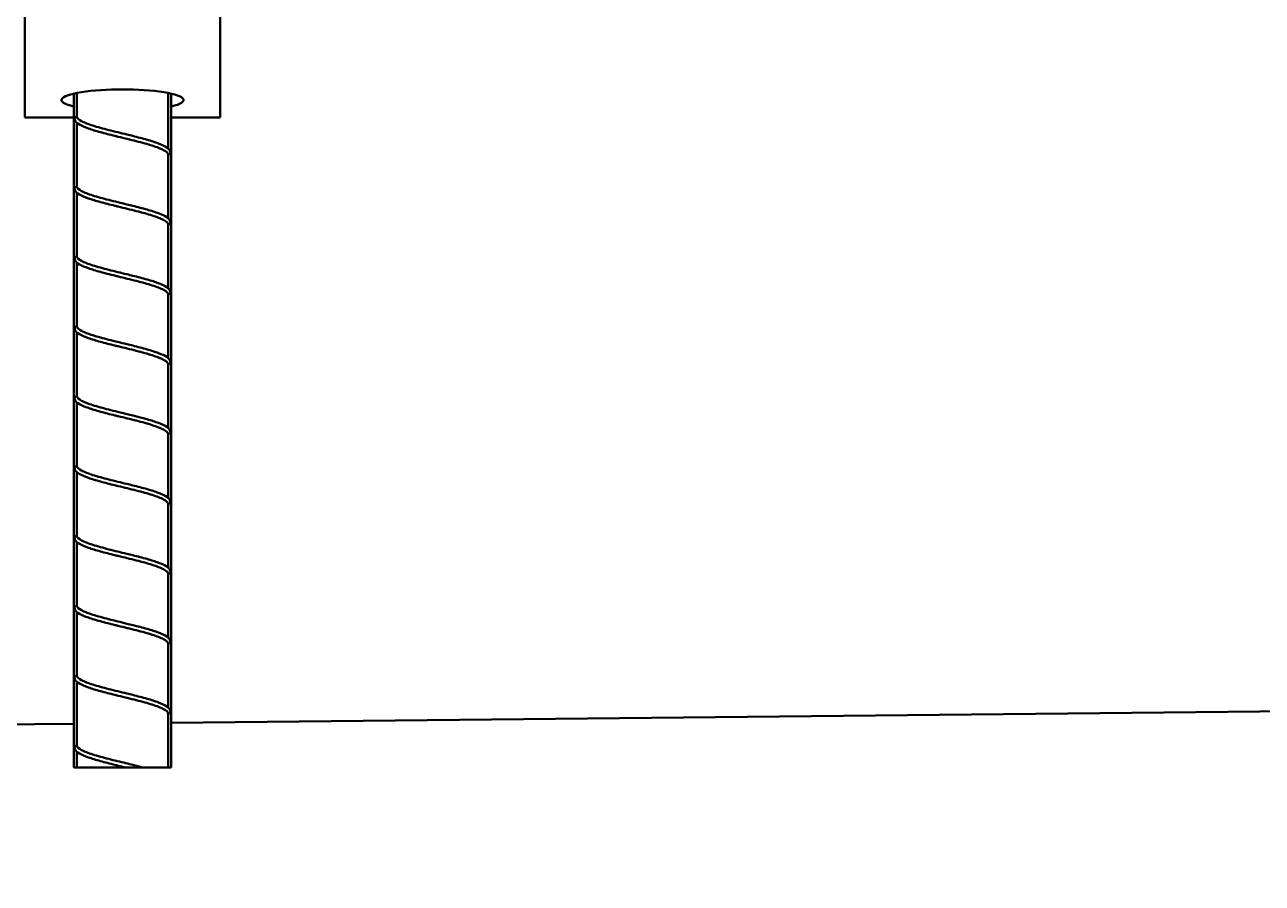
# Model space of a CAD drawing. Header units: inches. Extents: x 31 to 195, y 77 to 126.
# Drawn here: x 147.43 to 153.76, y 84.1 to 88.48 of the extents above; entities that cross this region are included whole.
import ezdxf

# ---------------------------------------------------------------- set-up
doc = ezdxf.new("R2010")
doc.units = ezdxf.units.IN
doc.header["$LTSCALE"] = 8
doc.header["$MEASUREMENT"] = 0
doc.layers.add('Visible (ANSI)', color=7, linetype='Continuous', lineweight=50)

msp = doc.modelspace()

# ---------------------------------------------------------------- linework, layer by layer
at = {"layer": 'Visible (ANSI)'}
for p, q in [((147.433108, 88.584217), (147.433108, 88.214914)), ((148.433108, 88.214914), (148.433108, 88.584217)), ((147.433108, 88.009082), (147.433108, 88.214914)), ((148.433108, 88.214914), (148.433108, 88.009082)), ((147.683733, 88.131541), (147.683733, 84.687955)), ((147.699213, 88.134825), (147.699213, 88.013677)), ((148.167003, 87.850848), (148.167003, 88.134825)), ((148.182483, 88.131541), (148.182483, 84.687955)), ((147.683733, 88.009082), (147.433108, 88.009082)), ((147.699213, 87.983028), (147.699213, 87.656534)), ((148.433108, 88.009082), (148.182483, 88.009082)), ((148.167003, 87.493705), (148.167003, 87.820421)), ((147.699213, 87.625886), (147.699213, 87.299392)), ((148.167003, 87.136562), (148.167003, 87.463278)), ((147.699213, 87.268743), (147.699213, 86.942249)), ((148.167003, 86.779419), (148.167003, 87.106135)), ((147.699213, 86.9116), (147.699213, 86.585106)), ((148.167003, 86.422276), (148.167003, 86.748992)), ((147.699213, 86.554457), (147.699213, 86.227963)), ((148.167003, 86.065133), (148.167003, 86.391849)), ((147.699213, 86.197314), (147.699213, 85.87082)), ((148.167003, 85.707991), (148.167003, 86.034706)), ((147.699213, 85.840171), (147.699213, 85.513677)), ((148.167003, 85.350848), (148.167003, 85.677564)), ((147.699213, 85.483028), (147.699213, 85.156534)), ((148.167003, 84.993705), (148.167003, 85.320421)), ((186.683733, 85.317263), (148.182483, 84.916208)), ((147.699213, 85.125886), (147.699213, 84.799392)), ((148.167003, 84.687955), (148.167003, 84.963278)), ((147.683733, 84.911013), (69.433118, 84.095903)), ((147.699213, 84.768743), (147.699213, 84.687955)), ((147.699213, 84.687955), (147.683733, 84.687955)), ((147.948878, 84.687955), (147.699213, 84.687955)), ((147.996271, 84.687955), (147.948878, 84.687955)), ((148.035968, 84.687955), (147.996271, 84.687955)), ((148.167003, 84.687955), (148.035968, 84.687955)), ((148.182483, 84.687955), (148.167003, 84.687955))]:
    msp.add_line(p, q, dxfattribs=at)
msp.add_ellipse((147.933108, 88.098838), major_axis=(-0.3125, 0), ratio=0.17364818, start_param=2.49476558, end_param=6.93001238, dxfattribs=at)
for points, knots in [([(147.688625, 88.00066), (147.688599, 88.000794), (147.688575, 88.000928), (147.688401, 88.001974), (147.688332, 88.002908), (147.688347, 88.003836)], [0.38437867002, 0.38437867002, 0.38437867002, 0.38437867002, 0.38542915143, 0.38542915143, 0.39249734032, 0.39249734032, 0.39249734032, 0.39249734032]), ([(147.688347, 88.003836), (147.688347, 88.003838), (147.688347, 88.003839), (147.688361, 88.004741), (147.688454, 88.00564), (147.68864, 88.006505), (147.688884, 88.007644), (147.689281, 88.008694), (147.690451, 88.010508), (147.69118, 88.011228), (147.693026, 88.012432), (147.694161, 88.012877), (147.696615, 88.01346), (147.697886, 88.013614), (147.699213, 88.013677)], [0.3924973403, 0.3924973403, 0.3924973403, 0.3924973403, 0.392510316, 0.392510316, 0.3993691772, 0.3993691772, 0.3993691772, 0.408407219, 0.408407219, 0.4171700135, 0.4171700135, 0.4267990698, 0.4267990698, 0.4356401598, 0.4356401598, 0.4356401598, 0.4356401598]), ([(147.894272, 87.91553), (147.868605, 87.921842), (147.843264, 87.928235), (147.797405, 87.940812), (147.776286, 87.947152), (147.740091, 87.959906), (147.724729, 87.966452), (147.701389, 87.980142), (147.693211, 87.986737), (147.689229, 87.998086), (147.688884, 87.99933), (147.688625, 88.00066)], [0, 0, 0, 0, 0.203430746, 0.203430746, 0.404937263, 0.404937263, 0.610847612, 0.610847612, 0.824043032, 0.824043032, 0.848613207, 0.848613207, 0.848613207, 0.848613207]), ([(147.699213, 88.013677), (147.701222, 88.00606), (147.709512, 87.998518), (147.737665, 87.983283), (147.757244, 87.975742), (147.805073, 87.960507), (147.832838, 87.952965), (147.892764, 87.93773), (147.924318, 87.930188), (147.965705, 87.920105), (147.97573, 87.917646), (147.985598, 87.915191)], [0, 0, 0, 0, 0.24627901, 0.24627901, 0.49255802, 0.49255802, 0.73883703, 0.73883703, 0.98511604, 0.98511604, 1.06484963, 1.06484963, 1.06484963, 1.06484963]), ([(148.167003, 87.820421), (148.164993, 87.828038), (148.156704, 87.83558), (148.12855, 87.850815), (148.108971, 87.858356), (148.061143, 87.873591), (148.033377, 87.881133), (147.973451, 87.896368), (147.941897, 87.90391), (147.905147, 87.912863), (147.89969, 87.914198), (147.894272, 87.91553)], [0, 0, 0, 0, 0.24627901, 0.24627901, 0.49255802, 0.49255802, 0.73883703, 0.73883703, 0.98511604, 0.98511604, 1.02832352, 1.02832352, 1.02832352, 1.02832352]), ([(147.985598, 87.915191), (148.011061, 87.908855), (148.035931, 87.902437), (148.08041, 87.889803), (148.100605, 87.883431), (148.134656, 87.870564), (148.14875, 87.863956), (148.168653, 87.85037), (148.175426, 87.844102), (148.177577, 87.833082)], [0, 0, 0, 0, 0.203969624, 0.203969624, 0.406026718, 0.406026718, 0.612891389, 0.612891389, 0.811777187, 0.811777187, 0.811777187, 0.811777187]), ([(148.177868, 87.830288), (148.177885, 87.829202), (148.177791, 87.828113), (148.177314, 87.826028), (148.176933, 87.825066), (148.175817, 87.823394), (148.175123, 87.822731), (148.173718, 87.821836), (148.173094, 87.821544), (148.171701, 87.821049), (148.170931, 87.82086), (148.169143, 87.820551), (148.168089, 87.820457), (148.167003, 87.820421)], [0.1752991107, 0.1752991107, 0.1752991107, 0.1752991107, 0.1831566918, 0.1831566918, 0.1911812827, 0.1911812827, 0.1990584006, 0.1990584006, 0.2045175317, 0.2045175317, 0.2105546456, 0.2105546456, 0.2181698195, 0.2181698195, 0.2181698195, 0.2181698195]), ([(148.177578, 87.833082), (148.177707, 87.83242), (148.177793, 87.831745), (148.177854, 87.830808), (148.177864, 87.830548), (148.177868, 87.830288)], [0.16849143809, 0.16849143809, 0.16849143809, 0.16849143809, 0.17341945123, 0.17341945123, 0.17529911074, 0.17529911074, 0.17529911074, 0.17529911074]), ([(147.688625, 87.643517), (147.688619, 87.643549), (147.688613, 87.643581), (147.688418, 87.644617), (147.688331, 87.645658), (147.688347, 87.646693)], [0.39513894314, 0.39513894314, 0.39513894314, 0.39513894314, 0.39538977367, 0.39538977367, 0.4032782231, 0.4032782231, 0.4032782231, 0.4032782231]), ([(147.688347, 87.646693), (147.688349, 87.646829), (147.688353, 87.646965), (147.688359, 87.6471), (147.688414, 87.648406), (147.688636, 87.649688), (147.689456, 87.651885), (147.689993, 87.652781), (147.691452, 87.654322), (147.692343, 87.65491), (147.694542, 87.655874), (147.695898, 87.656198), (147.697981, 87.656455), (147.698593, 87.656505), (147.699213, 87.656534)], [0.4032782231, 0.4032782231, 0.4032782231, 0.4032782231, 0.4043129536, 0.4043129536, 0.4043129536, 0.414280969, 0.414280969, 0.4230712239, 0.4230712239, 0.4321763203, 0.4321763203, 0.4428090223, 0.4428090223, 0.4470970978, 0.4470970978, 0.4470970978, 0.4470970978]), ([(147.699213, 87.656534), (147.701222, 87.648917), (147.709512, 87.641375), (147.737665, 87.62614), (147.757244, 87.618599), (147.805073, 87.603364), (147.832838, 87.595822), (147.892764, 87.580587), (147.924318, 87.573046), (147.965705, 87.562962), (147.97573, 87.560504), (147.985598, 87.558048)], [0, 0, 0, 0, 0.24627901, 0.24627901, 0.49255802, 0.49255802, 0.73883703, 0.73883703, 0.98511604, 0.98511604, 1.06484963, 1.06484963, 1.06484963, 1.06484963]), ([(147.894272, 87.558387), (147.868605, 87.564699), (147.843264, 87.571092), (147.797405, 87.583669), (147.776286, 87.590009), (147.740091, 87.602763), (147.724729, 87.609309), (147.701389, 87.622999), (147.693211, 87.629595), (147.689229, 87.640943), (147.688884, 87.642187), (147.688625, 87.643517)], [0, 0, 0, 0, 0.203430746, 0.203430746, 0.404937263, 0.404937263, 0.610847612, 0.610847612, 0.824043032, 0.824043032, 0.848613207, 0.848613207, 0.848613207, 0.848613207]), ([(148.167003, 87.463278), (148.164993, 87.470895), (148.156704, 87.478437), (148.12855, 87.493672), (148.108971, 87.501214), (148.061143, 87.516449), (148.033377, 87.52399), (147.973451, 87.539225), (147.941897, 87.546767), (147.905147, 87.555721), (147.89969, 87.557055), (147.894272, 87.558387)], [0, 0, 0, 0, 0.24627901, 0.24627901, 0.49255802, 0.49255802, 0.73883703, 0.73883703, 0.98511604, 0.98511604, 1.02832352, 1.02832352, 1.02832352, 1.02832352]), ([(147.985598, 87.558048), (148.011061, 87.551712), (148.035931, 87.545294), (148.08041, 87.53266), (148.100605, 87.526288), (148.134656, 87.513422), (148.14875, 87.506813), (148.168653, 87.493227), (148.175426, 87.486959), (148.177577, 87.47594)], [0, 0, 0, 0, 0.203969624, 0.203969624, 0.406026718, 0.406026718, 0.612891389, 0.612891389, 0.811777187, 0.811777187, 0.811777187, 0.811777187]), ([(148.177868, 87.473145), (148.177875, 87.4727), (148.177863, 87.472255), (148.177743, 87.470618), (148.177509, 87.469459), (148.176683, 87.467461), (148.176147, 87.466651), (148.174995, 87.465529), (148.174486, 87.465156), (148.17332, 87.464497), (148.172663, 87.464227), (148.170637, 87.4636), (148.169129, 87.463381), (148.167341, 87.46329), (148.167172, 87.463283), (148.167003, 87.463278)], [0.1675796644, 0.1675796644, 0.1675796644, 0.1675796644, 0.1708946609, 0.1708946609, 0.1799029974, 0.1799029974, 0.1880046101, 0.1880046101, 0.1932974994, 0.1932974994, 0.1990819275, 0.1990819275, 0.2102897026, 0.2102897026, 0.211455362, 0.211455362, 0.211455362, 0.211455362]), ([(147.688625, 87.286374), (147.688622, 87.286391), (147.688619, 87.286407), (147.68842, 87.287445), (147.68833, 87.288501), (147.688347, 87.28955)], [0.20932914629, 0.20932914629, 0.20932914629, 0.20932914629, 0.20946479849, 0.20946479849, 0.21784899037, 0.21784899037, 0.21784899037, 0.21784899037]), ([(147.688347, 87.28955), (147.688352, 87.289879), (147.688368, 87.290206), (147.688498, 87.291796), (147.688762, 87.29302), (147.689666, 87.295124), (147.690249, 87.295978), (147.691806, 87.297443), (147.692754, 87.297993), (147.695073, 87.298881), (147.6965, 87.299166), (147.698432, 87.299346), (147.698821, 87.299373), (147.699213, 87.299392)], [0.2178489904, 0.2178489904, 0.2178489904, 0.2178489904, 0.2204727053, 0.2204727053, 0.2306636802, 0.2306636802, 0.2398632303, 0.2398632303, 0.2495796975, 0.2495796975, 0.2610517094, 0.2610517094, 0.2639067203, 0.2639067203, 0.2639067203, 0.2639067203]), ([(147.894272, 87.201244), (147.868605, 87.207556), (147.843264, 87.213949), (147.797405, 87.226526), (147.776286, 87.232866), (147.740091, 87.24562), (147.724729, 87.252166), (147.701389, 87.265856), (147.693211, 87.272452), (147.689229, 87.2838), (147.688884, 87.285045), (147.688625, 87.286374)], [0, 0, 0, 0, 0.203430746, 0.203430746, 0.404937263, 0.404937263, 0.610847612, 0.610847612, 0.824043032, 0.824043032, 0.848613207, 0.848613207, 0.848613207, 0.848613207]), ([(147.699213, 87.299392), (147.701222, 87.291774), (147.709512, 87.284232), (147.737665, 87.268997), (147.757244, 87.261456), (147.805073, 87.246221), (147.832838, 87.238679), (147.892764, 87.223444), (147.924318, 87.215903), (147.965705, 87.205819), (147.97573, 87.203361), (147.985598, 87.200905)], [0, 0, 0, 0, 0.24627901, 0.24627901, 0.49255802, 0.49255802, 0.73883703, 0.73883703, 0.98511604, 0.98511604, 1.06484963, 1.06484963, 1.06484963, 1.06484963]), ([(148.167003, 87.106135), (148.164993, 87.113752), (148.156704, 87.121294), (148.12855, 87.136529), (148.108971, 87.144071), (148.061143, 87.159306), (148.033377, 87.166847), (147.973451, 87.182082), (147.941897, 87.189624), (147.905147, 87.198578), (147.89969, 87.199912), (147.894272, 87.201244)], [0, 0, 0, 0, 0.24627901, 0.24627901, 0.49255802, 0.49255802, 0.73883703, 0.73883703, 0.98511604, 0.98511604, 1.02832352, 1.02832352, 1.02832352, 1.02832352]), ([(147.985598, 87.200905), (148.011061, 87.194569), (148.035931, 87.188151), (148.08041, 87.175517), (148.100605, 87.169145), (148.134656, 87.156279), (148.14875, 87.14967), (148.168653, 87.136084), (148.175426, 87.129816), (148.177577, 87.118797)], [0, 0, 0, 0, 0.203969624, 0.203969624, 0.406026718, 0.406026718, 0.612891389, 0.612891389, 0.811777187, 0.811777187, 0.811777187, 0.811777187]), ([(148.177868, 87.116002), (148.177882, 87.115098), (148.177819, 87.114192), (148.177466, 87.112228), (148.177128, 87.111212), (148.176101, 87.109448), (148.175455, 87.108741), (148.174127, 87.10778), (148.173537, 87.107464), (148.172212, 87.106919), (148.171476, 87.106707), (148.169555, 87.106304), (148.168305, 87.106178), (148.167003, 87.106135)], [0.1845157507, 0.1845157507, 0.1845157507, 0.1845157507, 0.1910435178, 0.1910435178, 0.1992191078, 0.1992191078, 0.2070506447, 0.2070506447, 0.2123951295, 0.2123951295, 0.2182873796, 0.2182873796, 0.2272560261, 0.2272560261, 0.2272560261, 0.2272560261]), ([(148.177578, 87.118797), (148.17767, 87.118323), (148.17774, 87.117843), (148.177834, 87.11691), (148.177861, 87.116456), (148.177868, 87.116002)], [0.17771291799, 0.17771291799, 0.17771291799, 0.17771291799, 0.18123996023, 0.18123996023, 0.18451575071, 0.18451575071, 0.18451575071, 0.18451575071]), ([(147.688625, 86.929231), (147.688578, 86.929474), (147.688536, 86.92972), (147.688386, 86.930771), (147.688334, 86.931592), (147.688347, 86.932407)], [0.21651294386, 0.21651294386, 0.21651294386, 0.21651294386, 0.21857232753, 0.21857232753, 0.22526454116, 0.22526454116, 0.22526454116, 0.22526454116]), ([(147.688347, 86.932407), (147.688356, 86.932959), (147.688394, 86.933509), (147.688622, 86.935265), (147.688937, 86.936421), (147.689944, 86.938422), (147.690588, 86.939231), (147.692253, 86.940586), (147.693267, 86.9411), (147.695776, 86.941904), (147.697289, 86.942137), (147.699008, 86.942238), (147.69911, 86.942244), (147.699213, 86.942249)], [0.2252645412, 0.2252645412, 0.2252645412, 0.2252645412, 0.2297909148, 0.2297909148, 0.2399641604, 0.2399641604, 0.2495105043, 0.2495105043, 0.2595133489, 0.2595133489, 0.2711170858, 0.2711170858, 0.2718476817, 0.2718476817, 0.2718476817, 0.2718476817]), ([(147.894272, 86.844102), (147.868605, 86.850413), (147.843264, 86.856806), (147.797405, 86.869383), (147.776286, 86.875723), (147.740091, 86.888478), (147.724729, 86.895023), (147.701389, 86.908713), (147.693211, 86.915309), (147.689229, 86.926658), (147.688884, 86.927902), (147.688625, 86.929231)], [0, 0, 0, 0, 0.203430746, 0.203430746, 0.404937263, 0.404937263, 0.610847612, 0.610847612, 0.824043032, 0.824043032, 0.848613207, 0.848613207, 0.848613207, 0.848613207]), ([(147.699213, 86.942249), (147.701222, 86.934631), (147.709512, 86.92709), (147.737665, 86.911855), (147.757244, 86.904313), (147.805073, 86.889078), (147.832838, 86.881536), (147.892764, 86.866301), (147.924318, 86.85876), (147.965705, 86.848676), (147.97573, 86.846218), (147.985598, 86.843762)], [0, 0, 0, 0, 0.24627901, 0.24627901, 0.49255802, 0.49255802, 0.73883703, 0.73883703, 0.98511604, 0.98511604, 1.06484963, 1.06484963, 1.06484963, 1.06484963]), ([(148.167003, 86.748992), (148.164993, 86.75661), (148.156704, 86.764151), (148.12855, 86.779386), (148.108971, 86.786928), (148.061143, 86.802163), (148.033377, 86.809704), (147.973451, 86.824939), (147.941897, 86.832481), (147.905147, 86.841435), (147.89969, 86.842769), (147.894272, 86.844102)], [0, 0, 0, 0, 0.24627901, 0.24627901, 0.49255802, 0.49255802, 0.73883703, 0.73883703, 0.98511604, 0.98511604, 1.02832352, 1.02832352, 1.02832352, 1.02832352]), ([(147.985598, 86.843763), (148.011061, 86.837426), (148.035931, 86.831009), (148.08041, 86.818374), (148.100605, 86.812002), (148.134656, 86.799136), (148.14875, 86.792527), (148.168653, 86.778941), (148.175426, 86.772673), (148.177577, 86.761654)], [0, 0, 0, 0, 0.203969624, 0.203969624, 0.406026718, 0.406026718, 0.612891389, 0.612891389, 0.811777187, 0.811777187, 0.811777187, 0.811777187]), ([(148.177868, 86.75886), (148.177875, 86.758453), (148.177865, 86.758046), (148.17776, 86.756438), (148.177534, 86.755266), (148.176723, 86.753249), (148.176198, 86.752431), (148.17506, 86.751296), (148.174557, 86.750919), (148.173404, 86.750251), (148.172754, 86.749976), (148.170749, 86.749337), (148.169255, 86.74911), (148.167432, 86.749009), (148.167218, 86.748999), (148.167003, 86.748992)], [0.1699628304, 0.1699628304, 0.1699628304, 0.1699628304, 0.1732543806, 0.1732543806, 0.1830971415, 0.1830971415, 0.1918827868, 0.1918827868, 0.1975981064, 0.1975981064, 0.2038322418, 0.2038322418, 0.2158701331, 0.2158701331, 0.2174664215, 0.2174664215, 0.2174664215, 0.2174664215]), ([(147.688625, 86.572088), (147.688617, 86.572129), (147.688609, 86.57217), (147.688416, 86.573209), (147.688331, 86.57424), (147.688347, 86.575265)], [0.20929211544, 0.20929211544, 0.20929211544, 0.20929211544, 0.20962760841, 0.20962760841, 0.21780893127, 0.21780893127, 0.21780893127, 0.21780893127]), ([(147.688347, 86.575265), (147.688352, 86.575617), (147.68837, 86.575968), (147.68851, 86.577576), (147.688779, 86.578793), (147.689694, 86.580886), (147.690282, 86.581735), (147.691852, 86.583189), (147.692808, 86.583735), (147.695142, 86.584613), (147.696578, 86.584893), (147.69849, 86.585064), (147.69885, 86.585088), (147.699213, 86.585106)], [0.2178089313, 0.2178089313, 0.2178089313, 0.2178089313, 0.2206225408, 0.2206225408, 0.2307772699, 0.2307772699, 0.2399744661, 0.2399744661, 0.2497135194, 0.2497135194, 0.2612272298, 0.2612272298, 0.2638712066, 0.2638712066, 0.2638712066, 0.2638712066]), ([(147.894272, 86.486959), (147.868605, 86.493271), (147.843264, 86.499663), (147.797405, 86.51224), (147.776286, 86.518581), (147.740091, 86.531335), (147.724729, 86.537881), (147.701389, 86.55157), (147.693211, 86.558166), (147.689229, 86.569515), (147.688884, 86.570759), (147.688625, 86.572088)], [0, 0, 0, 0, 0.203430746, 0.203430746, 0.404937263, 0.404937263, 0.610847612, 0.610847612, 0.824043032, 0.824043032, 0.848613207, 0.848613207, 0.848613207, 0.848613207]), ([(147.699213, 86.585106), (147.701222, 86.577488), (147.709512, 86.569947), (147.737665, 86.554712), (147.757244, 86.54717), (147.805073, 86.531935), (147.832838, 86.524394), (147.892764, 86.509159), (147.924318, 86.501617), (147.965705, 86.491533), (147.97573, 86.489075), (147.985598, 86.48662)], [0, 0, 0, 0, 0.24627901, 0.24627901, 0.49255802, 0.49255802, 0.73883703, 0.73883703, 0.98511604, 0.98511604, 1.06484963, 1.06484963, 1.06484963, 1.06484963]), ([(148.167003, 86.391849), (148.164993, 86.399467), (148.156704, 86.407008), (148.12855, 86.422243), (148.108971, 86.429785), (148.061143, 86.44502), (148.033377, 86.452562), (147.973451, 86.467797), (147.941897, 86.475338), (147.905147, 86.484292), (147.89969, 86.485626), (147.894272, 86.486959)], [0, 0, 0, 0, 0.24627901, 0.24627901, 0.49255802, 0.49255802, 0.73883703, 0.73883703, 0.98511604, 0.98511604, 1.02832352, 1.02832352, 1.02832352, 1.02832352]), ([(147.985598, 86.48662), (148.011061, 86.480283), (148.035931, 86.473866), (148.08041, 86.461231), (148.100605, 86.454859), (148.134656, 86.441993), (148.14875, 86.435385), (148.168653, 86.421798), (148.175426, 86.41553), (148.177577, 86.404511)], [0, 0, 0, 0, 0.203969624, 0.203969624, 0.406026718, 0.406026718, 0.612891389, 0.612891389, 0.811777187, 0.811777187, 0.811777187, 0.811777187]), ([(148.177868, 86.401717), (148.177872, 86.401473), (148.17787, 86.40123), (148.177823, 86.399739), (148.177631, 86.398513), (148.176885, 86.396416), (148.176396, 86.395566), (148.175056, 86.394089), (148.174229, 86.393519), (148.172164, 86.392566), (148.170866, 86.392236), (148.168644, 86.391938), (148.167831, 86.391877), (148.167003, 86.391849)], [0.1764879601, 0.1764879601, 0.1764879601, 0.1764879601, 0.1785969944, 0.1785969944, 0.1894469559, 0.1894469559, 0.1988836438, 0.1988836438, 0.2087466267, 0.2087466267, 0.2205212819, 0.2205212819, 0.226969486, 0.226969486, 0.226969486, 0.226969486]), ([(147.688347, 86.218122), (147.688348, 86.218165), (147.688348, 86.218207), (147.688377, 86.219406), (147.688534, 86.220556), (147.688853, 86.221631), (147.689173, 86.222709), (147.689646, 86.223672), (147.690968, 86.225333), (147.691781, 86.225979), (147.69381, 86.227052), (147.695063, 86.227433), (147.697339, 86.227826), (147.698264, 86.227918), (147.699213, 86.227963)], [0.3931514382, 0.3931514382, 0.3931514382, 0.3931514382, 0.3934781864, 0.3934781864, 0.4022850333, 0.4022850333, 0.4022850333, 0.4111166876, 0.4111166876, 0.4200005623, 0.4200005623, 0.430145147, 0.430145147, 0.4366148425, 0.4366148425, 0.4366148425, 0.4366148425]), ([(147.894272, 86.129816), (147.868605, 86.136128), (147.843264, 86.142521), (147.797405, 86.155097), (147.776286, 86.161438), (147.740091, 86.174192), (147.724729, 86.180738), (147.701389, 86.194428), (147.693211, 86.201023), (147.689229, 86.212372), (147.688884, 86.213616), (147.688625, 86.214945)], [0, 0, 0, 0, 0.203430746, 0.203430746, 0.404937263, 0.404937263, 0.610847612, 0.610847612, 0.824043032, 0.824043032, 0.848613207, 0.848613207, 0.848613207, 0.848613207]), ([(147.699213, 86.227963), (147.701222, 86.220346), (147.709512, 86.212804), (147.737665, 86.197569), (147.757244, 86.190027), (147.805073, 86.174792), (147.832838, 86.167251), (147.892764, 86.152016), (147.924318, 86.144474), (147.965705, 86.13439), (147.97573, 86.131932), (147.985598, 86.129477)], [0, 0, 0, 0, 0.24627901, 0.24627901, 0.49255802, 0.49255802, 0.73883703, 0.73883703, 0.98511604, 0.98511604, 1.06484963, 1.06484963, 1.06484963, 1.06484963]), ([(148.167003, 86.034706), (148.164993, 86.042324), (148.156704, 86.049865), (148.12855, 86.0651), (148.108971, 86.072642), (148.061143, 86.087877), (148.033377, 86.095419), (147.973451, 86.110654), (147.941897, 86.118195), (147.905147, 86.127149), (147.89969, 86.128483), (147.894272, 86.129816)], [0, 0, 0, 0, 0.24627901, 0.24627901, 0.49255802, 0.49255802, 0.73883703, 0.73883703, 0.98511604, 0.98511604, 1.02832352, 1.02832352, 1.02832352, 1.02832352]), ([(147.985598, 86.129477), (148.011061, 86.123141), (148.035931, 86.116723), (148.08041, 86.104088), (148.100605, 86.097716), (148.134656, 86.08485), (148.14875, 86.078242), (148.168653, 86.064655), (148.175426, 86.058388), (148.177577, 86.047368)], [0, 0, 0, 0, 0.203969624, 0.203969624, 0.406026718, 0.406026718, 0.612891389, 0.612891389, 0.811777187, 0.811777187, 0.811777187, 0.811777187]), ([(148.177868, 86.044574), (148.177887, 86.043371), (148.17777, 86.042166), (148.177205, 86.040009), (148.176794, 86.039081), (148.175619, 86.037467), (148.17489, 86.03683), (148.173042, 86.03575), (148.171881, 86.035352), (148.169453, 86.034866), (148.168251, 86.034748), (148.167003, 86.034706)], [0.4028967774, 0.4028967774, 0.4028967774, 0.4028967774, 0.4120665256, 0.4120665256, 0.4204626965, 0.4204626965, 0.4288604533, 0.4288604533, 0.4385650175, 0.4385650175, 0.4469021373, 0.4469021373, 0.4469021373, 0.4469021373]), ([(148.177577, 86.047368), (148.177729, 86.046589), (148.177823, 86.045789), (148.177856, 86.044986), (148.177862, 86.044849), (148.177866, 86.044711), (148.177868, 86.044574)], [0.39572051897, 0.39572051897, 0.39572051897, 0.39572051897, 0.40184765872, 0.40184765872, 0.40184765872, 0.40289677739, 0.40289677739, 0.40289677739, 0.40289677739]), ([(147.688347, 85.860979), (147.688349, 85.861082), (147.688351, 85.861185), (147.688402, 85.862602), (147.688617, 85.863894), (147.689423, 85.866106), (147.689953, 85.867009), (147.691396, 85.868563), (147.692278, 85.869158), (147.694457, 85.870133), (147.695802, 85.870464), (147.697908, 85.870735), (147.698556, 85.870789), (147.699213, 85.87082)], [0.2022448355, 0.2022448355, 0.2022448355, 0.2022448355, 0.2030189391, 0.2030189391, 0.2128761441, 0.2128761441, 0.2215521381, 0.2215521381, 0.2305244536, 0.2305244536, 0.2409970467, 0.2409970467, 0.2454979619, 0.2454979619, 0.2454979619, 0.2454979619]), ([(147.894272, 85.772673), (147.868605, 85.778985), (147.843264, 85.785378), (147.797405, 85.797954), (147.776286, 85.804295), (147.740091, 85.817049), (147.724729, 85.823595), (147.701389, 85.837285), (147.693211, 85.84388), (147.689229, 85.855229), (147.688884, 85.856473), (147.688625, 85.857803)], [0, 0, 0, 0, 0.203430746, 0.203430746, 0.404937263, 0.404937263, 0.610847612, 0.610847612, 0.824043032, 0.824043032, 0.848613207, 0.848613207, 0.848613207, 0.848613207]), ([(147.699213, 85.87082), (147.701222, 85.863203), (147.709512, 85.855661), (147.737665, 85.840426), (147.757244, 85.832884), (147.805073, 85.817649), (147.832838, 85.810108), (147.892764, 85.794873), (147.924318, 85.787331), (147.965705, 85.777248), (147.97573, 85.774789), (147.985598, 85.772334)], [0, 0, 0, 0, 0.24627901, 0.24627901, 0.49255802, 0.49255802, 0.73883703, 0.73883703, 0.98511604, 0.98511604, 1.06484963, 1.06484963, 1.06484963, 1.06484963]), ([(148.167003, 85.677564), (148.164993, 85.685181), (148.156704, 85.692723), (148.12855, 85.707958), (148.108971, 85.715499), (148.061143, 85.730734), (148.033377, 85.738276), (147.973451, 85.753511), (147.941897, 85.761052), (147.905147, 85.770006), (147.89969, 85.77134), (147.894272, 85.772673)], [0, 0, 0, 0, 0.24627901, 0.24627901, 0.49255802, 0.49255802, 0.73883703, 0.73883703, 0.98511604, 0.98511604, 1.02832352, 1.02832352, 1.02832352, 1.02832352]), ([(147.985598, 85.772334), (148.011061, 85.765998), (148.035931, 85.75958), (148.08041, 85.746946), (148.100605, 85.740573), (148.134656, 85.727707), (148.14875, 85.721099), (148.168653, 85.707513), (148.175426, 85.701245), (148.177577, 85.690225)], [0, 0, 0, 0, 0.203969624, 0.203969624, 0.406026718, 0.406026718, 0.612891389, 0.612891389, 0.811777187, 0.811777187, 0.811777187, 0.811777187]), ([(148.177868, 85.687431), (148.177887, 85.686228), (148.17777, 85.685024), (148.177205, 85.682867), (148.176794, 85.681938), (148.175619, 85.680324), (148.17489, 85.679688), (148.173042, 85.678608), (148.171881, 85.678209), (148.169453, 85.677723), (148.168251, 85.677605), (148.167003, 85.677564)], [0.4171820227, 0.4171820227, 0.4171820227, 0.4171820227, 0.4264402275, 0.4264402275, 0.4349178715, 0.4349178715, 0.4433966024, 0.4433966024, 0.4531941665, 0.4531941665, 0.4616119879, 0.4616119879, 0.4616119879, 0.4616119879]), ([(148.177578, 85.690225), (148.17773, 85.689444), (148.177823, 85.688644), (148.177862, 85.687706), (148.177866, 85.687569), (148.177868, 85.687431)], [0.40995203686, 0.40995203686, 0.40995203686, 0.40995203686, 0.41612178014, 0.41612178014, 0.41718202271, 0.41718202271, 0.41718202271, 0.41718202271]), ([(147.688347, 85.503836), (147.68835, 85.504028), (147.688357, 85.50422), (147.688437, 85.505706), (147.688671, 85.506972), (147.689516, 85.509141), (147.690066, 85.510025), (147.691553, 85.511543), (147.69246, 85.51212), (147.694693, 85.513062), (147.69607, 85.513375), (147.69811, 85.513608), (147.698658, 85.513651), (147.699213, 85.513677)], [0.1992938908, 0.1992938908, 0.1992938908, 0.1992938908, 0.2007181506, 0.2007181506, 0.2103623065, 0.2103623065, 0.2189376673, 0.2189376673, 0.227887122, 0.227887122, 0.2383941627, 0.2383941627, 0.242163294, 0.242163294, 0.242163294, 0.242163294]), ([(147.894272, 85.41553), (147.868605, 85.421842), (147.843264, 85.428235), (147.797405, 85.440812), (147.776286, 85.447152), (147.740091, 85.459906), (147.724729, 85.466452), (147.701389, 85.480142), (147.693211, 85.486737), (147.689229, 85.498086), (147.688884, 85.49933), (147.688625, 85.50066)], [0, 0, 0, 0, 0.203430746, 0.203430746, 0.404937263, 0.404937263, 0.610847612, 0.610847612, 0.824043032, 0.824043032, 0.848613207, 0.848613207, 0.848613207, 0.848613207]), ([(147.699213, 85.513677), (147.701222, 85.50606), (147.709512, 85.498518), (147.737665, 85.483283), (147.757244, 85.475742), (147.805073, 85.460507), (147.832838, 85.452965), (147.892764, 85.43773), (147.924318, 85.430188), (147.965705, 85.420105), (147.97573, 85.417646), (147.985598, 85.415191)], [0, 0, 0, 0, 0.24627901, 0.24627901, 0.49255802, 0.49255802, 0.73883703, 0.73883703, 0.98511604, 0.98511604, 1.06484963, 1.06484963, 1.06484963, 1.06484963]), ([(148.167003, 85.320421), (148.164993, 85.328038), (148.156704, 85.33558), (148.12855, 85.350815), (148.108971, 85.358356), (148.061143, 85.373591), (148.033377, 85.381133), (147.973451, 85.396368), (147.941897, 85.40391), (147.905147, 85.412863), (147.89969, 85.414198), (147.894272, 85.41553)], [0, 0, 0, 0, 0.24627901, 0.24627901, 0.49255802, 0.49255802, 0.73883703, 0.73883703, 0.98511604, 0.98511604, 1.02832352, 1.02832352, 1.02832352, 1.02832352]), ([(147.985598, 85.415191), (148.011061, 85.408855), (148.035931, 85.402437), (148.08041, 85.389803), (148.100605, 85.383431), (148.134656, 85.370564), (148.14875, 85.363956), (148.168653, 85.35037), (148.175426, 85.344102), (148.177577, 85.333082)], [0, 0, 0, 0, 0.203969624, 0.203969624, 0.406026718, 0.406026718, 0.612891389, 0.612891389, 0.811777187, 0.811777187, 0.811777187, 0.811777187]), ([(148.177868, 85.330288), (148.177872, 85.330044), (148.17787, 85.329801), (148.177823, 85.328311), (148.177631, 85.327084), (148.176885, 85.324987), (148.176396, 85.324137), (148.175056, 85.322661), (148.174229, 85.322091), (148.172164, 85.321138), (148.170866, 85.320807), (148.168644, 85.32051), (148.167831, 85.320448), (148.167003, 85.320421)], [0.1764871489, 0.1764871489, 0.1764871489, 0.1764871489, 0.1785961671, 0.1785961671, 0.1894460381, 0.1894460381, 0.1988826441, 0.1988826441, 0.2087455383, 0.2087455383, 0.2205200836, 0.2205200836, 0.2269682247, 0.2269682247, 0.2269682247, 0.2269682247]), ([(147.688347, 85.146693), (147.688349, 85.146796), (147.688351, 85.1469), (147.688402, 85.148316), (147.688617, 85.149608), (147.689423, 85.15182), (147.689953, 85.152723), (147.691396, 85.154277), (147.692278, 85.154872), (147.694457, 85.155847), (147.695802, 85.156178), (147.697908, 85.156449), (147.698556, 85.156503), (147.699213, 85.156534)], [0.2151642675, 0.2151642675, 0.2151642675, 0.2151642675, 0.2159445165, 0.2159445165, 0.2258860657, 0.2258860657, 0.2346361561, 0.2346361561, 0.2436849577, 0.2436849577, 0.2542466835, 0.2542466835, 0.2587864096, 0.2587864096, 0.2587864096, 0.2587864096]), ([(147.894272, 85.058387), (147.868605, 85.064699), (147.843264, 85.071092), (147.797405, 85.083669), (147.776286, 85.090009), (147.740091, 85.102763), (147.724729, 85.109309), (147.701389, 85.122999), (147.693211, 85.129595), (147.689229, 85.140943), (147.688884, 85.142187), (147.688625, 85.143517)], [0, 0, 0, 0, 0.203430746, 0.203430746, 0.404937263, 0.404937263, 0.610847612, 0.610847612, 0.824043032, 0.824043032, 0.848613207, 0.848613207, 0.848613207, 0.848613207]), ([(147.699213, 85.156534), (147.701222, 85.148917), (147.709512, 85.141375), (147.737665, 85.12614), (147.757244, 85.118599), (147.805073, 85.103364), (147.832838, 85.095822), (147.892764, 85.080587), (147.924318, 85.073046), (147.965705, 85.062962), (147.97573, 85.060504), (147.985598, 85.058048)], [0, 0, 0, 0, 0.24627901, 0.24627901, 0.49255802, 0.49255802, 0.73883703, 0.73883703, 0.98511604, 0.98511604, 1.06484963, 1.06484963, 1.06484963, 1.06484963]), ([(148.167003, 84.963278), (148.164993, 84.970895), (148.156704, 84.978437), (148.12855, 84.993672), (148.108971, 85.001214), (148.061143, 85.016449), (148.033377, 85.02399), (147.973451, 85.039225), (147.941897, 85.046767), (147.905147, 85.055721), (147.89969, 85.057055), (147.894272, 85.058387)], [0, 0, 0, 0, 0.24627901, 0.24627901, 0.49255802, 0.49255802, 0.73883703, 0.73883703, 0.98511604, 0.98511604, 1.02832352, 1.02832352, 1.02832352, 1.02832352]), ([(147.985598, 85.058048), (148.011061, 85.051712), (148.035931, 85.045294), (148.08041, 85.03266), (148.100605, 85.026288), (148.134656, 85.013422), (148.14875, 85.006813), (148.168653, 84.993227), (148.175426, 84.986959), (148.177577, 84.97594)], [0, 0, 0, 0, 0.203969624, 0.203969624, 0.406026718, 0.406026718, 0.612891389, 0.612891389, 0.811777187, 0.811777187, 0.811777187, 0.811777187]), ([(148.177868, 84.973145), (148.177888, 84.971895), (148.177761, 84.970643), (148.177158, 84.968459), (148.176735, 84.967543), (148.175534, 84.965952), (148.17479, 84.965327), (148.172909, 84.964267), (148.171727, 84.963878), (148.169327, 84.963425), (148.168185, 84.963317), (148.167003, 84.963278)], [0.1828040969, 0.1828040969, 0.1828040969, 0.1828040969, 0.1922661838, 0.1922661838, 0.2005736507, 0.2005736507, 0.2089402169, 0.2089402169, 0.2186656032, 0.2186656032, 0.226531222, 0.226531222, 0.226531222, 0.226531222]), ([(148.177578, 84.97594), (148.17774, 84.97511), (148.177834, 84.974259), (148.177865, 84.973321), (148.177867, 84.973233), (148.177868, 84.973145)], [0.17569913876, 0.17569913876, 0.17569913876, 0.17569913876, 0.18213892541, 0.18213892541, 0.1828040969, 0.1828040969, 0.1828040969, 0.1828040969]), ([(147.688347, 84.78955), (147.688368, 84.790878), (147.688557, 84.792194), (147.689313, 84.794451), (147.689818, 84.79538), (147.691209, 84.796979), (147.692061, 84.797595), (147.694175, 84.798612), (147.69548, 84.798965), (147.697662, 84.799285), (147.69843, 84.799354), (147.699213, 84.799392)], [0.405706819, 0.405706819, 0.405706819, 0.405706819, 0.4158306412, 0.4158306412, 0.4246869033, 0.4246869033, 0.4337404757, 0.4337404757, 0.4442196312, 0.4442196312, 0.4496498862, 0.4496498862, 0.4496498862, 0.4496498862]), ([(147.699213, 84.799392), (147.701222, 84.791774), (147.709512, 84.784232), (147.737665, 84.768997), (147.757244, 84.761456), (147.805073, 84.746221), (147.832838, 84.738679), (147.891146, 84.723856), (147.920928, 84.716714), (147.962381, 84.706633), (147.974093, 84.703768), (147.985598, 84.700905)], [0, 0, 0, 0, 0.24627901, 0.24627901, 0.49255802, 0.49255802, 0.73883703, 0.73883703, 0.97181118, 0.97181118, 1.06476613, 1.06476613, 1.06476613, 1.06476613]), ([(147.894272, 84.701244), (147.868605, 84.707556), (147.843264, 84.713949), (147.797405, 84.726526), (147.776286, 84.732866), (147.740091, 84.74562), (147.724729, 84.752166), (147.701389, 84.765856), (147.693211, 84.772452), (147.689229, 84.7838), (147.688884, 84.785045), (147.688625, 84.786374)], [0, 0, 0, 0, 0.203430746, 0.203430746, 0.404937263, 0.404937263, 0.610847612, 0.610847612, 0.824043032, 0.824043032, 0.848613207, 0.848613207, 0.848613207, 0.848613207])]:
    msp.add_open_spline(points, degree=3, knots=knots, dxfattribs=at)
for points in [[(148.177577, 87.47594), (148.177755, 87.475028), (148.177854, 87.474085), (148.177868, 87.473145)], [(148.177577, 86.761654), (148.177755, 86.760742), (148.177854, 86.7598), (148.177868, 86.75886)], [(148.177577, 86.404511), (148.177756, 86.403597), (148.177854, 86.402655), (148.177868, 86.401717)], [(147.688625, 86.214945), (147.688422, 86.215984), (147.68833, 86.217057), (147.688347, 86.218122)], [(147.688625, 85.857803), (147.688422, 85.858841), (147.68833, 85.859914), (147.688347, 85.860979)], [(147.688625, 85.50066), (147.688422, 85.501698), (147.68833, 85.502771), (147.688347, 85.503836)], [(148.177577, 85.333082), (148.177756, 85.332168), (148.177854, 85.331226), (148.177868, 85.330288)], [(147.688625, 85.143517), (147.688422, 85.144555), (147.68833, 85.145628), (147.688347, 85.146693)], [(147.688625, 84.786374), (147.688423, 84.787409), (147.68833, 84.788482), (147.688347, 84.78955)], [(147.948878, 84.687955), (147.930589, 84.6924), (147.912262, 84.69682), (147.894272, 84.701244)], [(147.985598, 84.700905), (148.002907, 84.696598), (148.019905, 84.692265), (148.035968, 84.687955)]]:
    msp.add_open_spline(points, degree=3, dxfattribs=at)

doc.saveas('drawing.dxf')
